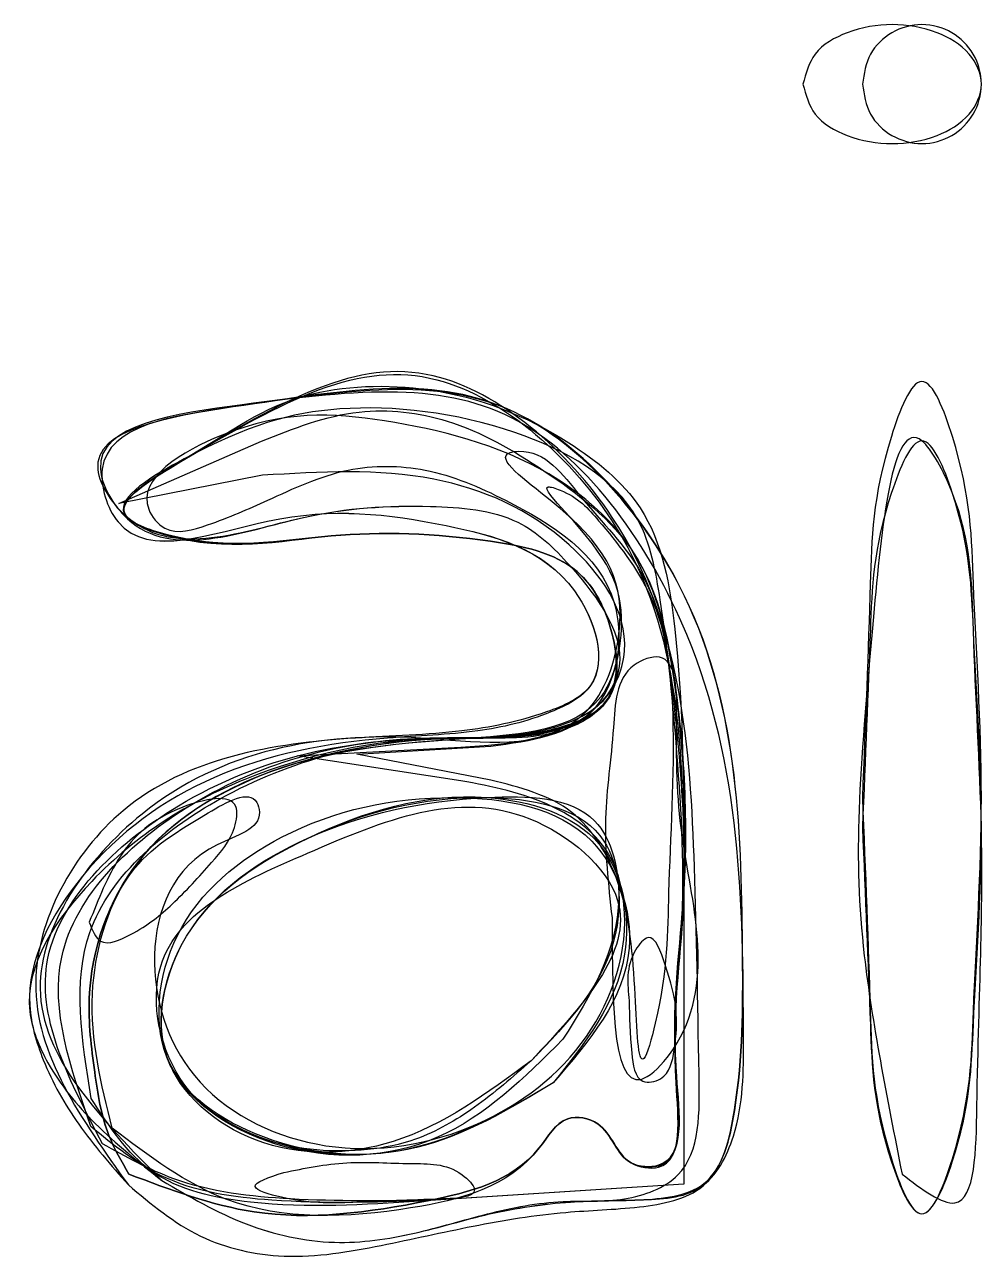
# Model space of a CAD drawing. Extents: x 0.67 to 2.28, y 0.8 to 1.63.
# Drawn here: x 0.8429 to 1.0108, y 1.159 to 1.375 of the extents above; entities that cross this region are included whole.
import ezdxf

# ---------------------------------------------------------------- set-up
doc = ezdxf.new("R2010")
doc.units = 0
doc.layers.get('0').update_dxf_attribs({"linetype": 'CONTINUOUS'})

msp = doc.modelspace()

# ---------------------------------------------------------------- linework, layer by layer
at = {"color": 7}
for points in [[(0.979167, 1.364583)], [(0.979167, 1.364583)], [(0.979167, 1.364583)], [(0.989583, 1.364583)], [(0.989583, 1.364583)], [(0.989583, 1.364583)], [(0.989583, 1.364583)], [(0.989583, 1.364583)], [(0.989583, 1.364583)], [(0.989583, 1.364583)], [(0.989583, 1.364583)], [(0.989583, 1.364583)], [(0.989583, 1.364583)], [(0.989583, 1.364583)], [(0.989583, 1.239583)], [(0.989583, 1.234375)], [(0.989583, 1.234375)], [(0.989583, 1.234375)], [(0.989583, 1.234375)], [(0.989583, 1.234375)], [(0.989583, 1.234375)], [(0.989583, 1.234375)], [(0.989583, 1.234375)], [(0.989583, 1.234375)], [(0.94573, 1.218508)], [(0.854167, 1.217725)], [(0.854167, 1.217725)], [(0.948739, 1.203993)], [(0.949794, 1.205005)], [(0.937133, 1.197232)], [(0.931548, 1.193452)], [(0.931548, 1.193452)], [(0.931548, 1.193452)], [(0.935417, 1.189583)], [(0.935417, 1.189583)], [(0.935417, 1.189583)], [(0.935417, 1.189583)], [(0.935417, 1.189583)], [(0.935417, 1.189583)], [(0.935417, 1.189583)], [(0.935417, 1.189583)], [(0.854497, 1.186882)], [(0.854497, 1.186882)], [(0.854471, 1.181925)], [(0.858167, 1.181683)], [(0.85651, 1.178907)], [(0.861111, 1.173611)], [(0.861111, 1.173611)], [(0.861111, 1.173611)], [(0.888219, 1.173886)], [(0.996528, 1.173611)], [(0.861019, 1.171719)], [(0.861019, 1.171719)], [(0.866868, 1.172489)], [(0.866868, 1.172489)], [(0.866868, 1.172489)]]:
    msp.add_lwpolyline(points, close=True, dxfattribs=at)
for points in [[(0.884497, 1.296046), (0.859375, 1.291079), (0.884309, 1.302007)], [(0.919271, 1.242539), (0.890625, 1.246879), (0.919271, 1.248439)], [(0.924479, 1.242649), (0.901042, 1.247163), (0.924479, 1.248581)], [(0.958325, 1.231404), (0.958317, 1.171875), (0.912986, 1.168957)], [(0.958325, 1.231404), (0.958317, 1.171875), (0.913793, 1.169011)], [(0.958325, 1.225818), (0.958317, 1.171875), (0.912019, 1.168892)], [(0.958325, 1.225818), (0.958317, 1.171875), (0.912019, 1.168892)]]:
    msp.add_lwpolyline(points, dxfattribs=at)
for points, knots in [([(0.979167, 1.364583), (0.979687, 1.366469), (0.980827, 1.370601), (0.987276, 1.374148), (0.994763, 1.375462), (1.002414, 1.374148), (1.008467, 1.370601), (1.011307, 1.364583), (1.008467, 1.358566), (1.002414, 1.355018), (0.994763, 1.353705), (0.987276, 1.355018), (0.980827, 1.358566), (0.979687, 1.362697), (0.979167, 1.364583)], [0, 0, 0, 0, 0.005667, 0.012413, 0.020412, 0.028411, 0.035158, 0.040825, 0.046492, 0.053238, 0.061237, 0.069236, 0.075982, 0.081649, 0.081649, 0.081649, 0.081649]), ([(0.979167, 1.364583), (0.979687, 1.366469), (0.980827, 1.370601), (0.987276, 1.374148), (0.994763, 1.375462), (1.002414, 1.374148), (1.008467, 1.370601), (1.011307, 1.364583), (1.008467, 1.358566), (1.002414, 1.355018), (0.994763, 1.353705), (0.987276, 1.355018), (0.980827, 1.358566), (0.979687, 1.362697), (0.979167, 1.364583)], [0, 0, 0, 0, 0.005667, 0.012413, 0.020412, 0.028411, 0.035158, 0.040825, 0.046492, 0.053238, 0.061237, 0.069236, 0.075982, 0.081649, 0.081649, 0.081649, 0.081649]), ([(0.979167, 1.364583), (0.979687, 1.366469), (0.980827, 1.370601), (0.987276, 1.374148), (0.994763, 1.375462), (1.002414, 1.374148), (1.008467, 1.370601), (1.011307, 1.364583), (1.008467, 1.358566), (1.002414, 1.355018), (0.994763, 1.353705), (0.987276, 1.355018), (0.980827, 1.358566), (0.979687, 1.362697), (0.979167, 1.364583)], [0, 0, 0, 0, 0.005667, 0.012413, 0.020412, 0.028411, 0.035158, 0.040825, 0.046492, 0.053238, 0.061237, 0.069236, 0.075982, 0.081649, 0.081649, 0.081649, 0.081649]), ([(0.989583, 1.364583), (0.989873, 1.366416), (0.990443, 1.370032), (0.994587, 1.374009), (0.99999, 1.375502), (1.005451, 1.374009), (1.009425, 1.370032), (1.010919, 1.364583), (1.009425, 1.359135), (1.005451, 1.355157), (0.99999, 1.353665), (0.994587, 1.355157), (0.990443, 1.359135), (0.989873, 1.362751), (0.989583, 1.364583)], [0, 0, 0, 0, 0.005438, 0.01073, 0.016168, 0.021605, 0.026898, 0.032335, 0.037773, 0.043065, 0.048503, 0.053941, 0.059233, 0.064671, 0.064671, 0.064671, 0.064671]), ([(0.989583, 1.364583), (0.989873, 1.366416), (0.990443, 1.370032), (0.994587, 1.374009), (0.99999, 1.375502), (1.005451, 1.374009), (1.009425, 1.370032), (1.010919, 1.364583), (1.009425, 1.359135), (1.005451, 1.355157), (0.99999, 1.353665), (0.994587, 1.355157), (0.990443, 1.359135), (0.989873, 1.362751), (0.989583, 1.364583)], [0, 0, 0, 0, 0.005438, 0.01073, 0.016168, 0.021605, 0.026898, 0.032335, 0.037773, 0.043065, 0.048503, 0.053941, 0.059233, 0.064671, 0.064671, 0.064671, 0.064671]), ([(0.989583, 1.364583), (0.989873, 1.366416), (0.990443, 1.370032), (0.994587, 1.374009), (0.99999, 1.375502), (1.005451, 1.374009), (1.009425, 1.370032), (1.010919, 1.364583), (1.009425, 1.359135), (1.005451, 1.355157), (0.99999, 1.353665), (0.994587, 1.355157), (0.990443, 1.359135), (0.989873, 1.362751), (0.989583, 1.364583)], [0, 0, 0, 0, 0.005438, 0.01073, 0.016168, 0.021605, 0.026898, 0.032335, 0.037773, 0.043065, 0.048503, 0.053941, 0.059233, 0.064671, 0.064671, 0.064671, 0.064671]), ([(0.989583, 1.364583), (0.989873, 1.366416), (0.990443, 1.370032), (0.994587, 1.374009), (0.99999, 1.375502), (1.005451, 1.374009), (1.009425, 1.370032), (1.010919, 1.364583), (1.009425, 1.359135), (1.005451, 1.355157), (0.99999, 1.353665), (0.994587, 1.355157), (0.990443, 1.359135), (0.989873, 1.362751), (0.989583, 1.364583)], [0, 0, 0, 0, 0.005438, 0.01073, 0.016168, 0.021605, 0.026898, 0.032335, 0.037773, 0.043065, 0.048503, 0.053941, 0.059233, 0.064671, 0.064671, 0.064671, 0.064671]), ([(0.989583, 1.364583), (0.989873, 1.366416), (0.990443, 1.370032), (0.994587, 1.374009), (0.99999, 1.375502), (1.005451, 1.374009), (1.009425, 1.370032), (1.010919, 1.364583), (1.009425, 1.359135), (1.005451, 1.355157), (0.99999, 1.353665), (0.994587, 1.355157), (0.990443, 1.359135), (0.989873, 1.362751), (0.989583, 1.364583)], [0, 0, 0, 0, 0.005438, 0.01073, 0.016168, 0.021605, 0.026898, 0.032335, 0.037773, 0.043065, 0.048503, 0.053941, 0.059233, 0.064671, 0.064671, 0.064671, 0.064671]), ([(0.989583, 1.364583), (0.989873, 1.366416), (0.990443, 1.370032), (0.994587, 1.374009), (0.99999, 1.375502), (1.005451, 1.374009), (1.009425, 1.370032), (1.010919, 1.364583), (1.009425, 1.359135), (1.005451, 1.355157), (0.99999, 1.353665), (0.994587, 1.355157), (0.990443, 1.359135), (0.989873, 1.362751), (0.989583, 1.364583)], [0, 0, 0, 0, 0.005438, 0.01073, 0.016168, 0.021605, 0.026898, 0.032335, 0.037773, 0.043065, 0.048503, 0.053941, 0.059233, 0.064671, 0.064671, 0.064671, 0.064671]), ([(0.989583, 1.364583), (0.989873, 1.366416), (0.990443, 1.370032), (0.994587, 1.374009), (0.99999, 1.375502), (1.005451, 1.374009), (1.009425, 1.370032), (1.010919, 1.364583), (1.009425, 1.359135), (1.005451, 1.355157), (0.99999, 1.353665), (0.994587, 1.355157), (0.990443, 1.359135), (0.989873, 1.362751), (0.989583, 1.364583)], [0, 0, 0, 0, 0.005438, 0.01073, 0.016168, 0.021605, 0.026898, 0.032335, 0.037773, 0.043065, 0.048503, 0.053941, 0.059233, 0.064671, 0.064671, 0.064671, 0.064671]), ([(0.989583, 1.364583), (0.989873, 1.366416), (0.990443, 1.370032), (0.994587, 1.374009), (0.99999, 1.375502), (1.005451, 1.374009), (1.009425, 1.370032), (1.010919, 1.364583), (1.009425, 1.359135), (1.005451, 1.355157), (0.99999, 1.353665), (0.994587, 1.355157), (0.990443, 1.359135), (0.989873, 1.362751), (0.989583, 1.364583)], [0, 0, 0, 0, 0.005438, 0.01073, 0.016168, 0.021605, 0.026898, 0.032335, 0.037773, 0.043065, 0.048503, 0.053941, 0.059233, 0.064671, 0.064671, 0.064671, 0.064671]), ([(0.989583, 1.364583), (0.989873, 1.366416), (0.990443, 1.370032), (0.994587, 1.374009), (0.99999, 1.375502), (1.005451, 1.374009), (1.009425, 1.370032), (1.010919, 1.364583), (1.009425, 1.359135), (1.005451, 1.355157), (0.99999, 1.353665), (0.994587, 1.355157), (0.990443, 1.359135), (0.989873, 1.362751), (0.989583, 1.364583)], [0, 0, 0, 0, 0.005438, 0.01073, 0.016168, 0.021605, 0.026898, 0.032335, 0.037773, 0.043065, 0.048503, 0.053941, 0.059233, 0.064671, 0.064671, 0.064671, 0.064671]), ([(0.989583, 1.364583), (0.989873, 1.366416), (0.990443, 1.370032), (0.994587, 1.374009), (0.99999, 1.375502), (1.005451, 1.374009), (1.009425, 1.370032), (1.010919, 1.364583), (1.009425, 1.359135), (1.005451, 1.355157), (0.99999, 1.353665), (0.994587, 1.355157), (0.990443, 1.359135), (0.989873, 1.362751), (0.989583, 1.364583)], [0, 0, 0, 0, 0.005438, 0.01073, 0.016168, 0.021605, 0.026898, 0.032335, 0.037773, 0.043065, 0.048503, 0.053941, 0.059233, 0.064671, 0.064671, 0.064671, 0.064671]), ([(0.989583, 1.364583), (0.989873, 1.366416), (0.990443, 1.370032), (0.994587, 1.374009), (0.99999, 1.375502), (1.005451, 1.374009), (1.009425, 1.370032), (1.010919, 1.364583), (1.009425, 1.359135), (1.005451, 1.355157), (0.99999, 1.353665), (0.994587, 1.355157), (0.990443, 1.359135), (0.989873, 1.362751), (0.989583, 1.364583)], [0, 0, 0, 0, 0.005438, 0.01073, 0.016168, 0.021605, 0.026898, 0.032335, 0.037773, 0.043065, 0.048503, 0.053941, 0.059233, 0.064671, 0.064671, 0.064671, 0.064671]), ([(0.866868, 1.172489), (0.862857, 1.175687), (0.855318, 1.181698), (0.847118, 1.191577), (0.840763, 1.207191), (0.855482, 1.228816), (0.881248, 1.244793), (0.910996, 1.251149), (0.932511, 1.249338), (0.94727, 1.255981), (0.946417, 1.269127), (0.940128, 1.281623), (0.920155, 1.285702), (0.895711, 1.286539), (0.876542, 1.282158), (0.855579, 1.289749), (0.884997, 1.307306), (0.911696, 1.322806), (0.957117, 1.284236), (0.960283, 1.235088), (0.96081, 1.198712), (0.961324, 1.17352), (0.947616, 1.168431), (0.936307, 1.169306), (0.923883, 1.166888), (0.910973, 1.162856), (0.896554, 1.16077), (0.881041, 1.164227), (0.871674, 1.169687), (0.866868, 1.172489)], [0, 0, 0, 0, 0.015346, 0.028843, 0.038364, 0.063611, 0.095848, 0.13082, 0.151174, 0.161954, 0.173084, 0.185649, 0.201716, 0.229637, 0.258326, 0.266645, 0.280057, 0.326739, 0.366726, 0.429678, 0.465982, 0.48399, 0.494235, 0.505015, 0.518403, 0.531638, 0.545746, 0.561532, 0.578169, 0.578169, 0.578169, 0.578169]), ([(0.854497, 1.186882), (0.852867, 1.197054), (0.849334, 1.219103), (0.879561, 1.244153), (0.910404, 1.251162), (0.933475, 1.249374), (0.947315, 1.256248), (0.946387, 1.269134), (0.940134, 1.28163), (0.920151, 1.285699), (0.895713, 1.286539), (0.876539, 1.282161), (0.855581, 1.289745), (0.885123, 1.307459), (0.91256, 1.32225), (0.957727, 1.282424), (0.9581, 1.247137), (0.958325, 1.225818)], [0, 0, 0, 0, 0.029072, 0.063015, 0.10346, 0.122595, 0.13298, 0.144032, 0.156597, 0.172665, 0.200585, 0.229274, 0.237594, 0.251006, 0.298066, 0.338817, 0.401008, 0.401008, 0.401008, 0.401008]), ([(0.854497, 1.186882), (0.852867, 1.197054), (0.849334, 1.219103), (0.879561, 1.244153), (0.910404, 1.251162), (0.933475, 1.249374), (0.947315, 1.256248), (0.946387, 1.269134), (0.940134, 1.28163), (0.920151, 1.285699), (0.895713, 1.286539), (0.876539, 1.282161), (0.855581, 1.289745), (0.885123, 1.307459), (0.91256, 1.32225), (0.957727, 1.282424), (0.9581, 1.247137), (0.958325, 1.225818)], [0, 0, 0, 0, 0.029072, 0.063015, 0.10346, 0.122595, 0.13298, 0.144032, 0.156597, 0.172665, 0.200585, 0.229274, 0.237594, 0.251006, 0.298066, 0.338817, 0.401008, 0.401008, 0.401008, 0.401008]), ([(0.861019, 1.171719), (0.857986, 1.175168), (0.852111, 1.18185), (0.846132, 1.192462), (0.841569, 1.207954), (0.85261, 1.228717), (0.875858, 1.245414), (0.901285, 1.250166), (0.921478, 1.250666), (0.933374, 1.253474), (0.946032, 1.259903), (0.939543, 1.281755), (0.91405, 1.288386), (0.889048, 1.291424), (0.860441, 1.279721), (0.852995, 1.304342), (0.891546, 1.30959), (0.928601, 1.315752), (0.967828, 1.269982), (0.968611, 1.223314), (0.968684, 1.189669), (0.964113, 1.170154), (0.949861, 1.167441), (0.936552, 1.167164), (0.921304, 1.164647), (0.905141, 1.160923), (0.889022, 1.158177), (0.872898, 1.161736), (0.865014, 1.168361), (0.861019, 1.171719)], [0, 0, 0, 0, 0.01374, 0.026616, 0.036394, 0.060861, 0.089754, 0.120814, 0.136703, 0.149916, 0.158297, 0.175089, 0.200335, 0.231613, 0.257781, 0.267428, 0.292828, 0.342091, 0.385971, 0.45008, 0.476824, 0.491255, 0.502988, 0.515906, 0.532336, 0.548784, 0.565897, 0.580957, 0.596427, 0.596427, 0.596427, 0.596427]), ([(0.861019, 1.171719), (0.852839, 1.18314), (0.837565, 1.204464), (0.859296, 1.244725), (0.892919, 1.25011), (0.918437, 1.250658), (0.932038, 1.253385), (0.946148, 1.259478), (0.939526, 1.281829), (0.914057, 1.288357), (0.889047, 1.291432), (0.860441, 1.27972), (0.852995, 1.304342), (0.891546, 1.309589), (0.928601, 1.315752), (0.967828, 1.269982), (0.968611, 1.223314), (0.968684, 1.189669), (0.964113, 1.170154), (0.949861, 1.167441), (0.936552, 1.167164), (0.921304, 1.164647), (0.905141, 1.160923), (0.889022, 1.158177), (0.872898, 1.161736), (0.865014, 1.168361), (0.861019, 1.171719)], [0, 0, 0, 0, 0.038967, 0.072758, 0.1154, 0.134095, 0.149259, 0.158287, 0.175079, 0.200325, 0.231603, 0.257771, 0.267418, 0.292818, 0.342081, 0.385961, 0.45007, 0.476814, 0.491245, 0.502978, 0.515896, 0.532326, 0.548774, 0.565887, 0.580947, 0.596417, 0.596417, 0.596417, 0.596417]), ([(0.866868, 1.172489), (0.856268, 1.183254), (0.83626, 1.203573), (0.865331, 1.245786), (0.903787, 1.252718), (0.935122, 1.246913), (0.951438, 1.263524), (0.940388, 1.278687), (0.92899, 1.289683), (0.911248, 1.291081), (0.889769, 1.289756), (0.865535, 1.280073), (0.8498, 1.303388), (0.892937, 1.310145), (0.928124, 1.315573), (0.968039, 1.270076), (0.968485, 1.22316), (0.968804, 1.189875), (0.964155, 1.170223), (0.950028, 1.168845), (0.937798, 1.169039), (0.924406, 1.167006), (0.911081, 1.162886), (0.896556, 1.160766), (0.88104, 1.164228), (0.871674, 1.169688), (0.866868, 1.172489)], [0, 0, 0, 0, 0.03985, 0.075218, 0.125783, 0.152604, 0.16458, 0.185158, 0.197087, 0.212597, 0.234976, 0.265515, 0.275718, 0.301844, 0.351107, 0.394987, 0.459096, 0.485944, 0.499922, 0.511499, 0.523586, 0.537888, 0.551462, 0.565571, 0.581357, 0.597994, 0.597994, 0.597994, 0.597994]), ([(0.85651, 1.178907), (0.85085, 1.18966), (0.839016, 1.212144), (0.872299, 1.244676), (0.906844, 1.251118), (0.93252, 1.249369), (0.947268, 1.255975), (0.946417, 1.269129), (0.940127, 1.281622), (0.920159, 1.285704), (0.895683, 1.28653), (0.876617, 1.282182), (0.855489, 1.289721), (0.87637, 1.301924), (0.88949, 1.311411), (0.915877, 1.312466), (0.935894, 1.304373), (0.95363, 1.290131), (0.958102, 1.263533), (0.958239, 1.243836), (0.958325, 1.231404)], [0, 0, 0, 0, 0.033003, 0.069011, 0.116394, 0.136748, 0.147528, 0.158658, 0.171223, 0.18729, 0.215211, 0.2439, 0.252219, 0.265631, 0.29035, 0.311993, 0.338207, 0.355104, 0.37716, 0.414905, 0.414905, 0.414905, 0.414905]), ([(0.866868, 1.172489), (0.856268, 1.183254), (0.83626, 1.203573), (0.865331, 1.245786), (0.903788, 1.252718), (0.935122, 1.246913), (0.951438, 1.263524), (0.940385, 1.278686), (0.928995, 1.289686), (0.911217, 1.291063), (0.889885, 1.289865), (0.864673, 1.279597), (0.850672, 1.304232), (0.893452, 1.310347), (0.931113, 1.313869), (0.968289, 1.260924), (0.968737, 1.215296), (0.968778, 1.182391), (0.962173, 1.169547), (0.949859, 1.168997), (0.937777, 1.168989), (0.924411, 1.16702), (0.911079, 1.162882), (0.896556, 1.160767), (0.88104, 1.164228), (0.871674, 1.169687), (0.866868, 1.172489)], [0, 0, 0, 0, 0.03985, 0.075218, 0.125783, 0.152604, 0.16458, 0.185158, 0.197087, 0.212597, 0.234976, 0.265783, 0.275763, 0.30304, 0.351506, 0.399029, 0.47063, 0.487717, 0.498426, 0.509288, 0.521375, 0.535678, 0.549252, 0.563361, 0.579147, 0.595783, 0.595783, 0.595783, 0.595783]), ([(0.854471, 1.181925), (0.850916, 1.192152), (0.843221, 1.214293), (0.873209, 1.243246), (0.906233, 1.251378), (0.930825, 1.249331), (0.947153, 1.255523), (0.946476, 1.269114), (0.940113, 1.281614), (0.920167, 1.285708), (0.89568, 1.286528), (0.876618, 1.282182), (0.855489, 1.289721), (0.87637, 1.301924), (0.88949, 1.311411), (0.915877, 1.312466), (0.935894, 1.304373), (0.95363, 1.290131), (0.958102, 1.263533), (0.958239, 1.243836), (0.958325, 1.231404)], [0, 0, 0, 0, 0.030155, 0.065286, 0.107262, 0.129792, 0.141297, 0.152549, 0.165114, 0.181182, 0.209102, 0.237791, 0.246111, 0.259523, 0.284241, 0.305885, 0.332099, 0.348996, 0.371052, 0.408796, 0.408796, 0.408796, 0.408796]), ([(0.989583, 1.239583), (0.990106, 1.252583), (0.990993, 1.274646), (0.991391, 1.295212), (0.999998, 1.317633), (1.008625, 1.295212), (1.008833, 1.274646), (1.01135, 1.239583), (1.008833, 1.204521), (1.008625, 1.183954), (0.999998, 1.161533), (0.991391, 1.183954), (0.990993, 1.204521), (0.990106, 1.226584), (0.989583, 1.239583)], [0, 0, 0, 0, 0.037448, 0.063559, 0.074587, 0.085615, 0.111726, 0.149174, 0.186622, 0.212733, 0.223761, 0.234789, 0.2609, 0.298348, 0.298348, 0.298348, 0.298348]), ([(0.861111, 1.173611), (0.859826, 1.175825), (0.856624, 1.18134), (0.854972, 1.192069), (0.852969, 1.20851), (0.860874, 1.23142), (0.888344, 1.247255), (0.915237, 1.250651), (0.93589, 1.249559), (0.94737, 1.256967), (0.946322, 1.269151), (0.940146, 1.281653), (0.920135, 1.285674), (0.895671, 1.286638), (0.876197, 1.281882), (0.855299, 1.290011), (0.878176, 1.303699), (0.897437, 1.309477), (0.927573, 1.306043), (0.950859, 1.293172), (0.954986, 1.270504), (0.957248, 1.247861), (0.959069, 1.218004), (0.955484, 1.197574), (0.958579, 1.173624), (0.946825, 1.17524), (0.945332, 1.182807), (0.936734, 1.184338), (0.930712, 1.172867), (0.91028, 1.167826), (0.885264, 1.164487), (0.868367, 1.17087), (0.861111, 1.173611)], [0, 0, 0, 0, 0.007628, 0.019, 0.032045, 0.057413, 0.085891, 0.121916, 0.137965, 0.147398, 0.158213, 0.170778, 0.186846, 0.214766, 0.243805, 0.251928, 0.266133, 0.294767, 0.32564, 0.352102, 0.366631, 0.39175, 0.422297, 0.451468, 0.46654, 0.471419, 0.480412, 0.485732, 0.492857, 0.514494, 0.544932, 0.567839, 0.567839, 0.567839, 0.567839]), ([(0.861111, 1.173611), (0.859826, 1.175825), (0.856624, 1.18134), (0.854971, 1.192067), (0.852979, 1.208493), (0.860773, 1.231211), (0.888328, 1.247504), (0.91568, 1.249657), (0.945859, 1.25171), (0.948911, 1.278956), (0.930332, 1.290605), (0.913813, 1.29775), (0.898734, 1.297918), (0.886384, 1.292032), (0.876565, 1.28773), (0.868001, 1.285143), (0.860586, 1.294398), (0.882908, 1.307711), (0.905779, 1.306544), (0.932774, 1.299721), (0.952195, 1.282637), (0.958334, 1.254943), (0.959346, 1.222626), (0.955362, 1.198749), (0.958939, 1.174329), (0.946806, 1.175038), (0.945335, 1.182846), (0.936733, 1.184327), (0.930713, 1.172878), (0.910279, 1.16782), (0.885264, 1.164488), (0.868367, 1.17087), (0.861111, 1.173611)], [0, 0, 0, 0, 0.007628, 0.019, 0.032045, 0.057325, 0.085653, 0.121175, 0.144879, 0.16153, 0.18768, 0.202728, 0.216212, 0.23126, 0.242631, 0.250125, 0.254488, 0.272764, 0.301302, 0.331567, 0.352185, 0.375248, 0.414349, 0.444739, 0.460633, 0.465485, 0.474479, 0.479798, 0.486923, 0.50856, 0.538999, 0.561906, 0.561906, 0.561906, 0.561906]), ([(0.884309, 1.302007), (0.889923, 1.304248), (0.900396, 1.308428), (0.918463, 1.306263), (0.934557, 1.29687), (0.95206, 1.283358), (0.958383, 1.25506), (0.959343, 1.22273), (0.955363, 1.198745), (0.958939, 1.174329), (0.946806, 1.175038), (0.945335, 1.182846), (0.936733, 1.184327), (0.930713, 1.172878), (0.910279, 1.16782), (0.885264, 1.164488), (0.868367, 1.17087), (0.861111, 1.173611)], [0, 0, 0, 0, 0.01789, 0.03337, 0.052405, 0.073719, 0.096835, 0.136215, 0.166606, 0.1825, 0.187351, 0.196345, 0.201665, 0.20879, 0.230427, 0.260865, 0.283772, 0.283772, 0.283772, 0.283772]), ([(0.996528, 1.173611), (0.993885, 1.186984), (0.987201, 1.220809), (0.989522, 1.249966), (0.995329, 1.312747), (1.008723, 1.287562), (1.008818, 1.266333), (1.011293, 1.227667), (1.009751, 1.202587), (1.009357, 1.163808), (1.000043, 1.170925), (0.996528, 1.173611)], [0, 0, 0, 0, 0.038835, 0.098233, 0.130204, 0.140712, 0.165109, 0.199666, 0.248552, 0.265911, 0.276434, 0.276434, 0.276434, 0.276434]), ([(0.919271, 1.248439), (0.927941, 1.249006), (0.942596, 1.249964), (0.949459, 1.274482), (0.943283, 1.286327), (0.924236, 1.299601), (0.933758, 1.30092), (0.940974, 1.290638), (0.953694, 1.278341), (0.9574, 1.251692), (0.959453, 1.220883), (0.955445, 1.198217), (0.958791, 1.174), (0.946815, 1.175128), (0.945331, 1.182833), (0.93674, 1.184322), (0.930073, 1.171908), (0.907959, 1.166196), (0.879832, 1.165216), (0.864611, 1.176785), (0.858167, 1.181683)], [0, 0, 0, 0, 0.023324, 0.039425, 0.064113, 0.075012, 0.076554, 0.089779, 0.107141, 0.130694, 0.166666, 0.196535, 0.212069, 0.216941, 0.225935, 0.231255, 0.238379, 0.263232, 0.295466, 0.319129, 0.319129, 0.319129, 0.319129]), ([(0.989583, 1.234375), (0.990091, 1.246348), (0.990957, 1.266773), (0.991538, 1.286076), (0.999997, 1.306902), (1.008479, 1.286076), (1.008872, 1.266773), (1.011322, 1.234375), (1.008872, 1.201977), (1.008479, 1.182674), (0.999997, 1.161848), (0.991538, 1.182674), (0.990957, 1.201977), (0.990091, 1.222402), (0.989583, 1.234375)], [0, 0, 0, 0, 0.034557, 0.058954, 0.069462, 0.07997, 0.104366, 0.138924, 0.173481, 0.197878, 0.208386, 0.218894, 0.24329, 0.277847, 0.277847, 0.277847, 0.277847]), ([(0.989583, 1.234375), (0.990091, 1.246348), (0.990957, 1.266773), (0.991538, 1.286076), (0.999997, 1.306902), (1.008479, 1.286076), (1.008872, 1.266773), (1.011322, 1.234375), (1.008872, 1.201977), (1.008479, 1.182674), (0.999997, 1.161848), (0.991538, 1.182674), (0.990957, 1.201977), (0.990091, 1.222402), (0.989583, 1.234375)], [0, 0, 0, 0, 0.034557, 0.058954, 0.069462, 0.07997, 0.104366, 0.138924, 0.173481, 0.197878, 0.208386, 0.218894, 0.24329, 0.277847, 0.277847, 0.277847, 0.277847]), ([(0.989583, 1.234375), (0.990091, 1.246348), (0.990957, 1.266773), (0.991538, 1.286076), (0.999997, 1.306902), (1.008479, 1.286076), (1.008872, 1.266773), (1.011322, 1.234375), (1.008872, 1.201977), (1.008479, 1.182674), (0.999997, 1.161848), (0.991538, 1.182674), (0.990957, 1.201977), (0.990091, 1.222402), (0.989583, 1.234375)], [0, 0, 0, 0, 0.034557, 0.058954, 0.069462, 0.07997, 0.104366, 0.138924, 0.173481, 0.197878, 0.208386, 0.218894, 0.24329, 0.277847, 0.277847, 0.277847, 0.277847]), ([(0.989583, 1.234375), (0.990091, 1.246348), (0.990957, 1.266773), (0.991538, 1.286076), (0.999997, 1.306902), (1.008479, 1.286076), (1.008872, 1.266773), (1.011322, 1.234375), (1.008872, 1.201977), (1.008479, 1.182674), (0.999997, 1.161848), (0.991538, 1.182674), (0.990957, 1.201977), (0.990091, 1.222402), (0.989583, 1.234375)], [0, 0, 0, 0, 0.034557, 0.058954, 0.069462, 0.07997, 0.104366, 0.138924, 0.173481, 0.197878, 0.208386, 0.218894, 0.24329, 0.277847, 0.277847, 0.277847, 0.277847]), ([(0.989583, 1.234375), (0.990091, 1.246348), (0.990957, 1.266773), (0.991538, 1.286076), (0.999997, 1.306902), (1.008479, 1.286076), (1.008872, 1.266773), (1.011322, 1.234375), (1.008872, 1.201977), (1.008479, 1.182674), (0.999997, 1.161848), (0.991538, 1.182674), (0.990957, 1.201977), (0.990091, 1.222402), (0.989583, 1.234375)], [0, 0, 0, 0, 0.034557, 0.058954, 0.069462, 0.07997, 0.104366, 0.138924, 0.173481, 0.197878, 0.208386, 0.218894, 0.24329, 0.277847, 0.277847, 0.277847, 0.277847]), ([(0.989583, 1.234375), (0.990091, 1.246348), (0.990957, 1.266773), (0.991538, 1.286076), (0.999997, 1.306902), (1.008479, 1.286076), (1.008872, 1.266773), (1.011322, 1.234375), (1.008872, 1.201977), (1.008479, 1.182674), (0.999997, 1.161848), (0.991538, 1.182674), (0.990957, 1.201977), (0.990091, 1.222402), (0.989583, 1.234375)], [0, 0, 0, 0, 0.034557, 0.058954, 0.069462, 0.07997, 0.104366, 0.138924, 0.173481, 0.197878, 0.208386, 0.218894, 0.24329, 0.277847, 0.277847, 0.277847, 0.277847]), ([(0.989583, 1.234375), (0.990091, 1.246348), (0.990957, 1.266773), (0.991538, 1.286076), (0.999997, 1.306902), (1.008479, 1.286076), (1.008872, 1.266773), (1.011322, 1.234375), (1.008872, 1.201977), (1.008479, 1.182674), (0.999997, 1.161848), (0.991538, 1.182674), (0.990957, 1.201977), (0.990091, 1.222402), (0.989583, 1.234375)], [0, 0, 0, 0, 0.034557, 0.058954, 0.069462, 0.07997, 0.104366, 0.138924, 0.173481, 0.197878, 0.208386, 0.218894, 0.24329, 0.277847, 0.277847, 0.277847, 0.277847]), ([(0.989583, 1.234375), (0.990091, 1.246348), (0.990957, 1.266773), (0.991538, 1.286076), (0.999997, 1.306902), (1.008479, 1.286076), (1.008872, 1.266773), (1.011322, 1.234375), (1.008872, 1.201977), (1.008479, 1.182674), (0.999997, 1.161848), (0.991538, 1.182674), (0.990957, 1.201977), (0.990091, 1.222402), (0.989583, 1.234375)], [0, 0, 0, 0, 0.034557, 0.058954, 0.069462, 0.07997, 0.104366, 0.138924, 0.173481, 0.197878, 0.208386, 0.218894, 0.24329, 0.277847, 0.277847, 0.277847, 0.277847]), ([(0.989583, 1.234375), (0.990091, 1.246348), (0.990957, 1.266773), (0.991538, 1.286076), (0.999997, 1.306902), (1.008479, 1.286076), (1.008872, 1.266773), (1.011322, 1.234375), (1.008872, 1.201977), (1.008479, 1.182674), (0.999997, 1.161848), (0.991538, 1.182674), (0.990957, 1.201977), (0.990091, 1.222402), (0.989583, 1.234375)], [0, 0, 0, 0, 0.034557, 0.058954, 0.069462, 0.07997, 0.104366, 0.138924, 0.173481, 0.197878, 0.208386, 0.218894, 0.24329, 0.277847, 0.277847, 0.277847, 0.277847]), ([(0.861111, 1.173611), (0.859826, 1.175825), (0.856624, 1.18134), (0.854973, 1.192067), (0.852968, 1.208491), (0.860861, 1.231228), (0.887925, 1.247425), (0.914202, 1.249709), (0.934266, 1.250696), (0.945202, 1.255728), (0.950398, 1.269471), (0.937856, 1.287237), (0.913683, 1.297807), (0.89463, 1.296658), (0.884497, 1.296046)], [0, 0, 0, 0, 0.007628, 0.019, 0.032045, 0.057325, 0.085653, 0.121175, 0.13557, 0.146158, 0.154934, 0.17588, 0.20229, 0.232295, 0.232295, 0.232295, 0.232295]), ([(0.924479, 1.248581), (0.931555, 1.249542), (0.944273, 1.251268), (0.949224, 1.273762), (0.944524, 1.282389), (0.932711, 1.294767), (0.939407, 1.292655), (0.944823, 1.286567), (0.954835, 1.273869), (0.957217, 1.250821), (0.955323, 1.224449), (0.955559, 1.207747), (0.950441, 1.189331), (0.950045, 1.198932), (0.949794, 1.205005)], [0, 0, 0, 0, 0.019392, 0.034858, 0.056877, 0.062195, 0.064365, 0.072988, 0.088983, 0.11021, 0.14131, 0.164315, 0.170859, 0.18212, 0.18212, 0.18212, 0.18212]), ([(0.94573, 1.218508), (0.945078, 1.224383), (0.943831, 1.235628), (0.946176, 1.249804), (0.94637, 1.262159), (0.957176, 1.265953), (0.956889, 1.247324), (0.957452, 1.228763), (0.964689, 1.204101), (0.94581, 1.183241), (0.945766, 1.202726), (0.94573, 1.218508)], [0, 0, 0, 0, 0.017473, 0.033439, 0.044951, 0.049612, 0.060814, 0.082453, 0.1187, 0.125389, 0.15389, 0.15389, 0.15389, 0.15389]), ([(0.858167, 1.181683), (0.856259, 1.189361), (0.85264, 1.203926), (0.859124, 1.226824), (0.870258, 1.234263), (0.88291, 1.241492), (0.884897, 1.234165), (0.869917, 1.230611), (0.86293, 1.21198), (0.870576, 1.188245), (0.894466, 1.175996), (0.920765, 1.179507), (0.942162, 1.194728), (0.949715, 1.214985), (0.945807, 1.231343), (0.934161, 1.239664), (0.9247, 1.241491), (0.919271, 1.242539)], [0, 0, 0, 0, 0.023782, 0.045115, 0.063132, 0.071831, 0.073591, 0.082954, 0.105172, 0.127377, 0.151868, 0.17887, 0.203336, 0.227406, 0.238824, 0.251109, 0.267654, 0.267654, 0.267654, 0.267654]), ([(0.949794, 1.205005), (0.949383, 1.211853), (0.948689, 1.223426), (0.939502, 1.238863), (0.929616, 1.241354), (0.924479, 1.242649)], [0, 0, 0, 0, 0.020498, 0.034638, 0.04993, 0.04993, 0.04993, 0.04993]), ([(0.854167, 1.217725), (0.855764, 1.221769), (0.859143, 1.230328), (0.867093, 1.237687), (0.880773, 1.240785), (0.879574, 1.232704), (0.875092, 1.2276), (0.868977, 1.220824), (0.86319, 1.216191), (0.85595, 1.21302), (0.854693, 1.216336), (0.854167, 1.217725)], [0, 0, 0, 0, 0.012634, 0.026733, 0.036001, 0.039688, 0.047007, 0.057004, 0.066097, 0.071459, 0.07532, 0.07532, 0.07532, 0.07532]), ([(0.854167, 1.217725), (0.855764, 1.221769), (0.859143, 1.230328), (0.867093, 1.237687), (0.880773, 1.240785), (0.879574, 1.232704), (0.875092, 1.2276), (0.868977, 1.220824), (0.86319, 1.216191), (0.85595, 1.21302), (0.854693, 1.216336), (0.854167, 1.217725)], [0, 0, 0, 0, 0.012634, 0.026733, 0.036001, 0.039688, 0.047007, 0.057004, 0.066097, 0.071459, 0.07532, 0.07532, 0.07532, 0.07532]), ([(0.931548, 1.193452), (0.940478, 1.203003), (0.955289, 1.218842), (0.925362, 1.243778), (0.895437, 1.231302), (0.862025, 1.216528), (0.869397, 1.181643), (0.894792, 1.175955), (0.912448, 1.179554), (0.922194, 1.185244), (0.928336, 1.190634), (0.931548, 1.193452)], [0, 0, 0, 0, 0.031925, 0.052947, 0.092309, 0.124767, 0.146027, 0.179971, 0.188594, 0.200303, 0.213136, 0.213136, 0.213136, 0.213136]), ([(0.931548, 1.193452), (0.940478, 1.203003), (0.955289, 1.218842), (0.925362, 1.243778), (0.895437, 1.231303), (0.862025, 1.216529), (0.869397, 1.181644), (0.894792, 1.175955), (0.912448, 1.179555), (0.922194, 1.185244), (0.928336, 1.190634), (0.931548, 1.193452)], [0, 0, 0, 0, 0.031925, 0.052947, 0.092309, 0.124767, 0.146027, 0.179971, 0.188594, 0.200303, 0.213136, 0.213136, 0.213136, 0.213136]), ([(0.935417, 1.189583), (0.940967, 1.196533), (0.950774, 1.208812), (0.946197, 1.234645), (0.919521, 1.242513), (0.893511, 1.234423), (0.869921, 1.219491), (0.86334, 1.192126), (0.886025, 1.177164), (0.91207, 1.175645), (0.927678, 1.184963), (0.935417, 1.189583)], [0, 0, 0, 0, 0.025796, 0.04558, 0.066819, 0.099, 0.126346, 0.147684, 0.169693, 0.196587, 0.223038, 0.223038, 0.223038, 0.223038]), ([(0.935417, 1.189583), (0.940967, 1.196533), (0.950774, 1.208812), (0.946197, 1.234645), (0.919521, 1.242513), (0.893511, 1.234423), (0.869921, 1.219491), (0.86334, 1.192126), (0.886025, 1.177164), (0.91207, 1.175645), (0.927678, 1.184963), (0.935417, 1.189583)], [0, 0, 0, 0, 0.025796, 0.04558, 0.066819, 0.099, 0.126346, 0.147684, 0.169693, 0.196587, 0.223038, 0.223038, 0.223038, 0.223038]), ([(0.935417, 1.189583), (0.940967, 1.196533), (0.950774, 1.208812), (0.946197, 1.234645), (0.919521, 1.242513), (0.893511, 1.234423), (0.869921, 1.219491), (0.86334, 1.192126), (0.886025, 1.177164), (0.91207, 1.175645), (0.927678, 1.184963), (0.935417, 1.189583)], [0, 0, 0, 0, 0.025796, 0.04558, 0.066819, 0.099, 0.126346, 0.147684, 0.169693, 0.196587, 0.223038, 0.223038, 0.223038, 0.223038]), ([(0.935417, 1.189583), (0.940967, 1.196533), (0.950774, 1.208812), (0.946197, 1.234645), (0.919521, 1.242513), (0.893511, 1.234423), (0.869921, 1.219491), (0.86334, 1.192126), (0.886025, 1.177164), (0.91207, 1.175645), (0.927678, 1.184963), (0.935417, 1.189583)], [0, 0, 0, 0, 0.025796, 0.04558, 0.066819, 0.099, 0.126346, 0.147684, 0.169693, 0.196587, 0.223038, 0.223038, 0.223038, 0.223038]), ([(0.935417, 1.189583), (0.940967, 1.196533), (0.950774, 1.208812), (0.946197, 1.234645), (0.919521, 1.242513), (0.893511, 1.234423), (0.869921, 1.219491), (0.86334, 1.192126), (0.886025, 1.177164), (0.91207, 1.175645), (0.927678, 1.184963), (0.935417, 1.189583)], [0, 0, 0, 0, 0.025796, 0.04558, 0.066819, 0.099, 0.126346, 0.147684, 0.169693, 0.196587, 0.223038, 0.223038, 0.223038, 0.223038]), ([(0.937133, 1.197232), (0.941939, 1.204954), (0.949301, 1.216785), (0.944079, 1.239661), (0.918126, 1.24024), (0.893739, 1.235004), (0.869813, 1.219337), (0.863328, 1.191341), (0.887879, 1.175394), (0.916662, 1.176886), (0.930365, 1.190505), (0.937133, 1.197232)], [0, 0, 0, 0, 0.026605, 0.04076, 0.060005, 0.092187, 0.119533, 0.14087, 0.165359, 0.193797, 0.221552, 0.221552, 0.221552, 0.221552]), ([(0.931548, 1.193452), (0.938034, 1.200156), (0.948623, 1.2111), (0.946195, 1.237), (0.91878, 1.241545), (0.893701, 1.23472), (0.869804, 1.219296), (0.863661, 1.192841), (0.883515, 1.176324), (0.909695, 1.177278), (0.92391, 1.187799), (0.931548, 1.193452)], [0, 0, 0, 0, 0.027057, 0.044177, 0.064999, 0.09718, 0.124526, 0.145864, 0.167145, 0.191257, 0.219251, 0.219251, 0.219251, 0.219251]), ([(0.935417, 1.189583), (0.941708, 1.196905), (0.95261, 1.209593), (0.94363, 1.236757), (0.915438, 1.241449), (0.88893, 1.235601), (0.867265, 1.218258), (0.864162, 1.191183), (0.886448, 1.176776), (0.912319, 1.175927), (0.927786, 1.185072), (0.935417, 1.189583)], [0, 0, 0, 0, 0.027101, 0.046963, 0.072363, 0.103118, 0.128332, 0.150931, 0.172165, 0.198995, 0.225121, 0.225121, 0.225121, 0.225121]), ([(0.935417, 1.189583), (0.941708, 1.196905), (0.95261, 1.209593), (0.94363, 1.236757), (0.915438, 1.241449), (0.88893, 1.235601), (0.867265, 1.218258), (0.864162, 1.191183), (0.886448, 1.176776), (0.912319, 1.175927), (0.927786, 1.185072), (0.935417, 1.189583)], [0, 0, 0, 0, 0.027101, 0.046963, 0.072363, 0.103118, 0.128332, 0.150931, 0.172165, 0.198995, 0.225121, 0.225121, 0.225121, 0.225121]), ([(0.935417, 1.189583), (0.941708, 1.196905), (0.95261, 1.209593), (0.94363, 1.236757), (0.915438, 1.241449), (0.88893, 1.235601), (0.867265, 1.218258), (0.864162, 1.191183), (0.886448, 1.176776), (0.912319, 1.175927), (0.927786, 1.185072), (0.935417, 1.189583)], [0, 0, 0, 0, 0.027101, 0.046963, 0.072363, 0.103118, 0.128332, 0.150931, 0.172165, 0.198995, 0.225121, 0.225121, 0.225121, 0.225121]), ([(0.948739, 1.203993), (0.948423, 1.206943), (0.947997, 1.210911), (0.952851, 1.216789), (0.955628, 1.208619), (0.957261, 1.203048), (0.956926, 1.196019), (0.955609, 1.190184), (0.949834, 1.189149), (0.948883, 1.196725), (0.948795, 1.20117), (0.948739, 1.203993)], [0, 0, 0, 0, 0.008941, 0.012024, 0.017649, 0.025626, 0.032804, 0.038399, 0.041487, 0.046777, 0.055982, 0.055982, 0.055982, 0.055982]), ([(0.912019, 1.168892), (0.902276, 1.168242), (0.886555, 1.167193), (0.864124, 1.171946), (0.857609, 1.182054), (0.854497, 1.186882)], [0, 0, 0, 0, 0.029584, 0.047737, 0.064337, 0.064337, 0.064337, 0.064337]), ([(0.912019, 1.168892), (0.902276, 1.168242), (0.886555, 1.167193), (0.864124, 1.171946), (0.857609, 1.182054), (0.854497, 1.186882)], [0, 0, 0, 0, 0.029584, 0.047737, 0.064337, 0.064337, 0.064337, 0.064337]), ([(0.912986, 1.168957), (0.90409, 1.168678), (0.888631, 1.168194), (0.867515, 1.171227), (0.8584, 1.178703), (0.854471, 1.181925)], [0, 0, 0, 0, 0.026861, 0.046675, 0.06169, 0.06169, 0.06169, 0.06169]), ([(0.913793, 1.169011), (0.905696, 1.168911), (0.890711, 1.168725), (0.870744, 1.170984), (0.860586, 1.176638), (0.85651, 1.178907)], [0, 0, 0, 0, 0.024376, 0.045108, 0.059002, 0.059002, 0.059002, 0.059002]), ([(0.888219, 1.173885), (0.891886, 1.174632), (0.899238, 1.176128), (0.909831, 1.175228), (0.917699, 1.175647), (0.923655, 1.169508), (0.910523, 1.169059), (0.901437, 1.168768), (0.891975, 1.168207), (0.880741, 1.171467), (0.885632, 1.173049), (0.888219, 1.173886)], [0, 0, 0, 0, 0.01117, 0.022398, 0.031592, 0.034953, 0.041794, 0.055787, 0.06903, 0.073999, 0.079577, 0.079577, 0.079577, 0.079577])]:
    msp.add_open_spline(points, degree=3, knots=knots, dxfattribs=at)

doc.saveas('drawing.dxf')
